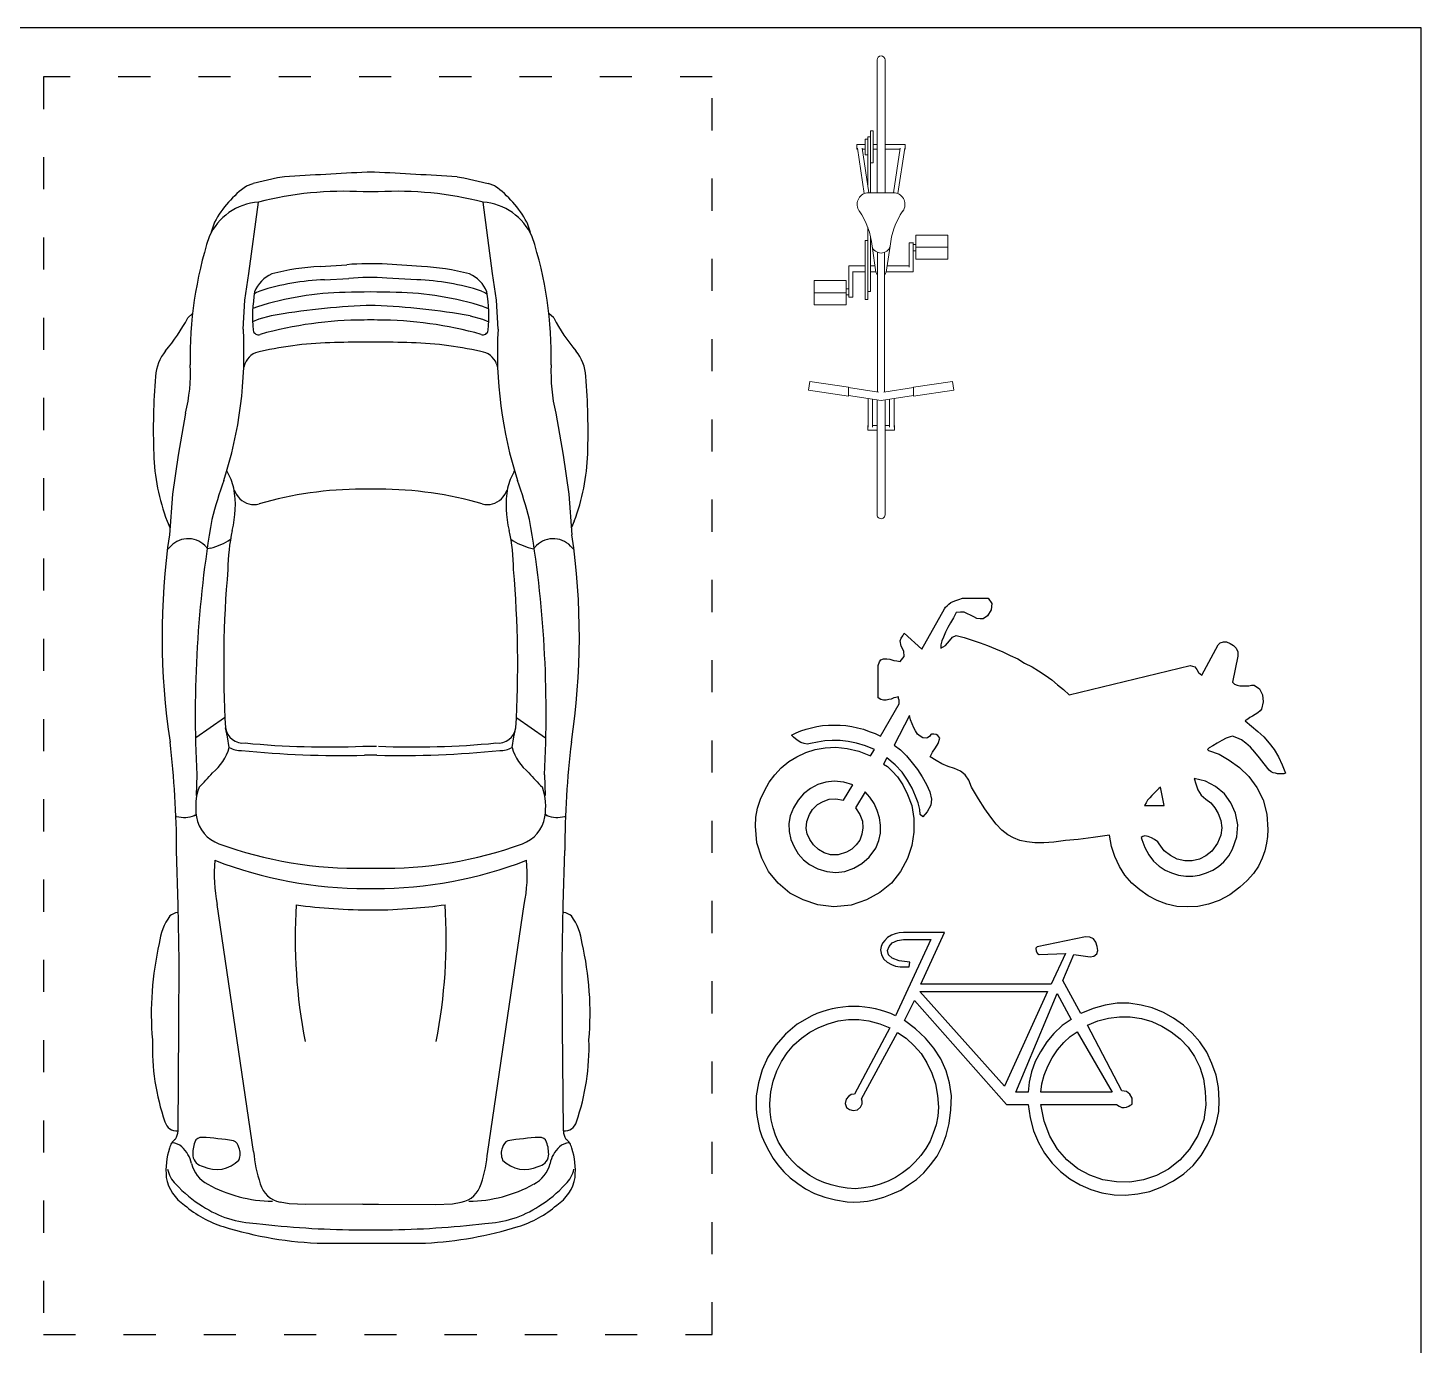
# Model space of a CAD drawing. Header units: millimetres. Extents: x 577 to 2337, y 236 to 943.
# Drawn here: x 804.35 to 809.56, y 706.75 to 711.68 of the extents above; entities that cross this region are included whole.
import ezdxf

# ---------------------------------------------------------------- set-up
doc = ezdxf.new("R2010")
doc.units = ezdxf.units.MM
doc.header["$LTSCALE"] = 0.01
doc.linetypes.add('ACAD_ISO03W100', pattern=[30, 12, -18])
doc.layers.add('06-Furn', color=4, linetype='Continuous')

# ---------------------------------------------------------------- blocks, each defined once
blk = doc.blocks.new('caaar')
at = {"layer": '06-Furn', "color": 234, "linetype": 'Continuous'}
for p, q in [((864.1217, 647.3802), (864.2747, 647.4019)), ((864.2747, 647.4019), (864.4334, 647.4142)), ((864.3798, 647.4232), (864.4051, 647.4121)), ((864.4851, 647.4151), (864.4915, 647.4211)), ((865.5385, 647.3859), (865.5376, 647.3893)), ((865.8866, 647.3804), (865.6712, 647.3862)), ((863.5831, 647.3425), (863.5661, 647.3236)), ((863.9568, 647.351), (864.1217, 647.3802)), ((866.1065, 647.3759), (865.8866, 647.3804)), ((866.3624, 647.3772), (866.1065, 647.3759)), ((866.7719, 647.3805), (866.3624, 647.3772)), ((864.4758, 647.2752), (864.4883, 647.2633)), ((865.1509, 647.1976), (865.2303, 647.3104)), ((865.3756, 647.3066), (865.4557, 647.3092)), ((865.5341, 647.3156), (865.5307, 647.3094)), ((863.2074, 647.2371), (863.2471, 647.2507)), ((864.486, 647.2531), (864.4883, 647.2633)), ((866.8526, 647.0839), (865.8833, 647.227)), ((864.1848, 647.1874), (864.1817, 647.189)), ((865.2264, 647.1864), (865.1913, 647.1941)), ((865.2683, 647.1793), (865.2264, 647.1864)), ((863.0655, 647.112), (863.0559, 647.0855)), ((863.5127, 647.1182), (863.4085, 647.1029)), ((863.6272, 647.1246), (863.5127, 647.1182)), ((863.7624, 647.1179), (863.7759, 647.1226)), ((863.0329, 646.9902), (863.0559, 647.0855)), ((863.4085, 647.1029), (863.1285, 647.0653)), ((863.4774, 647.0593), (863.483, 647.0728)), ((863.483, 647.0728), (863.4882, 647.0807)), ((863.5391, 647.0684), (863.5459, 647.0866)), ((863.5745, 647.0148), (863.5876, 647.0632)), ((863.5876, 647.0632), (863.5978, 647.0879)), ((863.03, 646.9634), (863.0329, 646.9902)), ((867.058, 646.9451), (867.0513, 646.9801)), ((867.0599, 646.8796), (867.058, 646.9451)), ((867.0594, 646.6552), (867.0599, 646.8796)), ((867.2125, 646.4392), (867.2114, 646.8401)), ((863.3813, 646.8236), (863.3724, 646.689)), ((863.4334, 646.8057), (863.4264, 646.688)), ((867.1593, 646.5632), (867.1593, 646.6863)), ((863.0113, 646.6391), (863.0113, 646.6103)), ((863.0886, 646.6542), (863.0886, 646.5952)), ((864.2544, 646.658), (864.2544, 646.5914)), ((865.2629, 646.5944), (865.2623, 646.6469)), ((865.298, 646.6494), (865.298, 646.6)), ((865.7409, 646.6038), (865.7409, 646.6456)), ((865.8212, 646.6084), (865.8212, 646.641)), ((867.0594, 646.5943), (867.0594, 646.6552)), ((867.0594, 646.5943), (867.0599, 646.3699)), ((863.3813, 646.4259), (863.3744, 646.5312)), ((863.4334, 646.4438), (863.4278, 646.5384)), ((867.0599, 646.3699), (867.058, 646.3043)), ((867.058, 646.3043), (867.0513, 646.2694)), ((863.03, 646.2861), (863.0329, 646.2593)), ((863.0329, 646.2593), (863.0559, 646.1639)), ((863.4085, 646.1466), (863.1285, 646.1841)), ((863.4774, 646.1901), (863.483, 646.1766)), ((863.5391, 646.181), (863.5459, 646.1629)), ((863.5745, 646.2346), (863.5876, 646.1863)), ((863.5876, 646.1863), (863.5978, 646.1616)), ((863.0655, 646.1375), (863.0559, 646.1639)), ((863.5127, 646.1312), (863.4085, 646.1466)), ((863.483, 646.1766), (863.4882, 646.1688)), ((863.6272, 646.1248), (863.5127, 646.1312)), ((863.7624, 646.1316), (863.7759, 646.1268)), ((866.8526, 646.1656), (865.8833, 646.0225)), ((864.1848, 646.062), (864.1817, 646.0604)), ((865.1509, 646.0519), (865.2303, 645.939)), ((865.2264, 646.063), (865.1913, 646.0553)), ((865.2683, 646.0702), (865.2264, 646.063)), ((863.2074, 646.0124), (863.2471, 645.9988)), ((864.4758, 645.9743), (864.4883, 645.9861)), ((864.486, 645.9963), (864.4883, 645.9861)), ((863.5831, 645.9069), (863.5661, 645.9259)), ((865.3756, 645.9429), (865.4557, 645.9403)), ((865.5341, 645.9339), (865.5307, 645.9401)), ((863.9568, 645.8985), (864.1217, 645.8692)), ((864.1217, 645.8692), (864.2747, 645.8476)), ((865.5385, 645.8635), (865.5376, 645.8601)), ((865.8866, 645.8691), (865.6712, 645.8633)), ((866.1065, 645.8736), (865.8866, 645.8691)), ((866.3624, 645.8723), (866.1065, 645.8736)), ((866.7719, 645.8689), (866.3624, 645.8723)), ((864.2747, 645.8476), (864.4334, 645.8352)), ((864.3798, 645.8262), (864.4051, 645.8373)), ((864.4851, 645.8343), (864.4915, 645.8283))]:
    blk.add_line(p, q, dxfattribs=at)
for centre, radius, start, end in [((863.8247, 647.2891), 0.1803, 93.9919, 128.6321), ((864.0257, 644.7943), 2.6832, 88.0693, 94.5662), ((864.0885, 646.6526), 0.8239, 69.2963, 88.081), ((864.8321, 644.6905), 2.7528, 81.3469, 98.3267), ((866.0613, 647.2285), 0.2268, 96.3926, 125.8775), ((866.3103, 646.2738), 1.2116, 85.0633, 103.0814), ((866.4413, 646.5794), 0.9019, 70.9589, 91.6972), ((863.2502, 647.9727), 0.7127, 297.8456, 310.3986), ((864.5429, 647.341), 0.094, 127.9373, 224.4515), ((865.6747, 650.9653), 3.5791, 263.1239, 269.9435), ((865.4295, 647.3574), 0.1126, 338.1804, 14.6589), ((866.0021, 647.3594), 0.0908, 144.3579, 165.1422), ((866.7236, 647.385), 0.0484, 354.729, 75.7923), ((866.7705, 647.4414), 0.0609, 271.2897, 302.9705), ((866.8505, 647.3576), 0.0571, 101.171, 145.0983), ((866.8791, 647.4053), 0.0601, 182.11, 221.9106), ((866.9261, 647.1556), 0.2722, 84.1228, 108.581), ((866.8974, 647.3081), 0.1161, 44.4113, 78.2306), ((866.9282, 647.269), 0.1595, 32.4027, 80.7015), ((866.6606, 647.0371), 0.4757, 31.2999, 47.7701), ((863.7363, 645.8003), 1.5328, 88.8427, 107.9241), ((863.8021, 647.9675), 0.6356, 266.8583, 284.091), ((866.922, 647.443), 0.1171, 221.6262, 258.7634), ((866.7472, 647.0807), 0.4179, 17.0727, 40.9279), ((865.1348, 642.8176), 4.4954, 86.9292, 99.7524), ((864.8875, 647.8193), 0.7478, 309.8943, 315.8136), ((865.501, 647.0777), 0.2336, 80.3007, 109.3327), ((865.5158, 647.1714), 0.1388, 20.4536, 79.8109), ((866.8231, 647.2892), 0.0264, 106.7172, 187.7191), ((868.3064, 647.3867), 1.5129, 183.8322, 188.5), ((866.861, 647.1962), 0.1267, 85.9776, 111.03), ((866.8609, 647.2723), 0.0512, 10.9088, 79.9614), ((866.8017, 647.2295), 0.1214, 313.9548, 25.6128), ((866.8689, 647.2064), 0.1255, 27.3407, 76.0539), ((866.7167, 647.0559), 0.4183, 2.2743, 33.0902), ((863.4046, 646.8704), 0.4163, 118.2841, 144.5392), ((863.3602, 647.0469), 0.2325, 114.3046, 175.4469), ((864.8507, 645.4339), 1.8759, 104.7432, 109.6236), ((864.2363, 647.3175), 0.2579, 326.3286, 345.546), ((865.215, 647.3652), 0.1934, 285.9944, 321.8137), ((864.1431, 646.6761), 1.5981, 358.9058, 19.8909), ((865.7663, 646.6545), 0.5843, 78.4461, 95.4941), ((864.1703, 646.6412), 1.6509, 359.9933, 21.1209), ((866.5176, 647.0062), 0.5297, 0.394, 29.1223), ((863.7182, 648.7562), 1.6345, 266.8057, 287.9032), ((864.3173, 647.4287), 0.2752, 241.2241, 255.9567), ((864.319, 647.5437), 0.3881, 259.8352, 284.5232), ((864.575, 646.4362), 0.7488, 90.3622, 102.2316), ((864.9431, 642.96), 4.2414, 86.6455, 95.0431), ((865.1802, 647.1246), 0.0704, 353.1527, 80.9613), ((865.1789, 647.1326), 0.1009, 359.1708, 27.5708), ((865.7714, 646.771), 1.4416, 2.7481, 17.4543), ((863.7879, 647.0489), 0.0736, 110.2872, 173.5068), ((864.2338, 647.0836), 0.0797, 42.6823, 73.314), ((864.2382, 647.0833), 0.0767, 344.3149, 45.0632), ((861.9455, 646.794), 3.3203, 357.6004, 5.5679), ((861.3547, 646.7415), 3.9444, 358.663, 5.6695), ((866.8438, 647.1775), 0.0366, 203.0941, 259.22), ((866.8608, 647.2009), 0.064, 248.1018, 293.1762), ((864.4427, 646.7302), 1.3563, 165.6952, 183.211), ((863.5238, 646.9649), 0.1227, 110.4682, 157.3113), ((864.3615, 646.7751), 0.9287, 162.1777, 178.1117), ((863.5784, 646.5162), 0.5721, 84.7107, 99.8173), ((864.7183, 646.6985), 1.2359, 162.5842, 178.7952), ((865.1061, 646.6493), 1.5148, 164.3505, 179.9365), ((863.6284, 647.0656), 0.0205, 337.9944, 82.2653), ((865.126, 646.7388), 1.4466, 167.2856, 178.9086), ((865.7385, 646.653), 1.4841, 163.9803, 179.806), ((866.8052, 646.5293), 0.5566, 71.7526, 85.1142), ((866.9511, 646.9597), 0.1022, 11.4717, 73.9007), ((863.6816, 646.658), 3.4778, 0.4665, 6.8456), ((864.2475, 646.7858), 0.8671, 164.8571, 177.5004), ((866.3158, 646.5344), 2.7831, 170.0599, 177.7751), ((882.3648, 645.6877), 19.3769, 176.22534, 177.18564), ((866.0169, 644.8054), 2.1154, 78.9853, 93.5896), ((864.4802, 646.7001), 1.4209, 3.5588, 8.7688), ((863.9504, 646.6273), 1.9546, 355.6389, 4.7251), ((869.151, 646.6248), 5.4732, 178.5177, 181.4803), ((864.3192, 646.6216), 0.9491, 175.9251, 185.4623), ((864.4354, 646.6223), 1.0111, 176.2757, 184.7624), ((866.6167, 646.6246), 3.1355, 178.1737, 181.8388), ((863.7689, 646.6247), 0.2348, 175.672, 184.3279), ((864.6927, 646.6247), 1.1017, 178.6366, 181.3634), ((882.3648, 647.5617), 19.3769, 182.81429, 183.77458), ((864.4427, 646.5193), 1.3563, 176.789, 194.3048), ((866.3158, 646.7151), 2.7831, 182.2248, 189.94), ((865.1061, 646.6002), 1.5148, 180.0634, 195.6494), ((865.7385, 646.5964), 1.4841, 180.194, 196.0196), ((861.9455, 646.4554), 3.3203, 354.432, 2.3995), ((861.3547, 646.508), 3.9444, 354.3304, 1.337), ((864.1431, 646.5733), 1.5981, 340.1091, 1.0941), ((864.1703, 646.6082), 1.6509, 338.879, 0.0067), ((864.7183, 646.5509), 1.2359, 181.2518, 197.4157), ((863.6816, 646.5915), 3.4778, 353.1543, 359.5334), ((865.126, 646.5106), 1.4466, 181.0801, 192.7145), ((864.4802, 646.5493), 1.4209, 351.2312, 357.1509), ((864.2475, 646.4637), 0.8671, 182.4995, 195.1428), ((864.3615, 646.4744), 0.9287, 181.8881, 197.8222), ((865.7714, 646.4784), 1.4416, 342.5457, 358.4389), ((866.0169, 648.444), 2.1154, 266.4104, 281.0147), ((863.5238, 646.2845), 0.1227, 202.6882, 249.5316), ((866.9511, 646.2897), 0.1022, 286.0993, 348.5283), ((866.5176, 646.2432), 0.5297, 330.8777, 359.6059), ((863.3602, 646.2026), 0.2325, 184.5531, 245.6952), ((863.6284, 646.1839), 0.0205, 277.732, 22.0043), ((863.7879, 646.2006), 0.0736, 186.4925, 249.7119), ((864.2382, 646.1661), 0.0767, 314.9365, 15.6851), ((866.8052, 646.7201), 0.5566, 274.8858, 288.2474), ((863.4046, 646.379), 0.4163, 215.4608, 241.7157), ((863.5784, 646.7333), 0.5721, 260.1827, 275.2892), ((863.7182, 644.4932), 1.6345, 72.0967, 93.1942), ((865.1802, 646.1249), 0.0704, 279.0373, 6.8473), ((866.7167, 646.1935), 0.4183, 326.9097, 357.7254), ((864.3173, 645.8208), 0.2752, 104.0434, 118.7759), ((864.319, 645.7057), 0.3881, 75.4768, 100.1647), ((864.2338, 646.1659), 0.0797, 286.6859, 317.3175), ((864.575, 646.8133), 0.7488, 257.7683, 269.6377), ((864.2363, 645.932), 0.2579, 14.4541, 33.6714), ((865.1789, 646.1168), 0.1009, 332.4289, 0.8289), ((868.3064, 645.8627), 1.5129, 171.4999, 176.1677), ((866.8438, 646.072), 0.0366, 100.7801, 156.9052), ((866.8608, 646.0486), 0.064, 66.8238, 111.8982), ((866.8017, 646.02), 0.1214, 334.3872, 46.0444), ((864.8507, 647.8155), 1.8759, 250.3762, 255.2567), ((864.9431, 650.2894), 4.2414, 264.9568, 273.3544), ((865.215, 645.8842), 0.1934, 38.1863, 74.0056), ((865.5158, 646.0781), 0.1388, 280.1884, 339.5466), ((865.7663, 646.595), 0.5843, 264.5059, 281.5537), ((866.7472, 646.1687), 0.4179, 319.0721, 342.9272), ((863.7363, 647.4492), 1.5328, 252.0759, 271.1573), ((865.1348, 650.4319), 4.4954, 260.2475, 273.0707), ((864.5429, 645.9085), 0.094, 135.5485, 232.0625), ((864.8875, 645.4301), 0.7478, 44.1863, 50.1055), ((866.8231, 645.9603), 0.0264, 172.2819, 253.2831), ((866.8609, 645.9772), 0.0512, 280.0387, 349.0912), ((866.8689, 646.0431), 0.1255, 283.9461, 332.6591), ((866.6606, 646.2123), 0.4757, 312.2299, 328.7001), ((863.8021, 645.282), 0.6356, 75.9089, 93.1416), ((865.501, 646.1717), 0.2336, 250.6673, 279.6989), ((865.4295, 645.892), 0.1126, 345.3408, 21.8193), ((866.861, 646.0532), 0.1267, 248.9699, 274.0224), ((866.922, 645.8064), 0.1171, 101.2366, 138.3739), ((863.2502, 645.2768), 0.7127, 49.6013, 62.1544), ((865.6747, 642.2842), 3.5791, 90.0565, 96.876), ((866.0021, 645.89), 0.0908, 194.8578, 215.6421), ((866.7236, 645.8645), 0.0484, 284.2078, 5.271), ((866.7705, 645.808), 0.0609, 57.0297, 88.7103), ((866.8505, 645.8918), 0.0571, 214.9017, 258.829), ((866.8791, 645.8441), 0.0601, 138.0891, 177.8895), ((866.8974, 645.9413), 0.1161, 281.7694, 315.5886), ((866.9282, 645.9804), 0.1595, 279.2985, 327.5973), ((863.8247, 645.9604), 0.1803, 231.3679, 266.0081), ((864.0885, 646.5969), 0.8239, 271.9188, 290.7037), ((864.8321, 648.559), 2.7528, 261.6732, 278.653), ((866.0613, 646.021), 0.2268, 234.1226, 263.6074), ((866.4413, 646.6701), 0.9019, 268.3026, 289.041), ((866.9261, 646.0938), 0.2722, 251.4191, 275.8772), ((864.0257, 648.4551), 2.6832, 265.4337, 271.9306), ((866.3103, 646.9757), 1.2116, 256.9185, 274.9366)]:
    blk.add_arc(centre, radius, start, end, dxfattribs=at)
for p in [(865.5341, 647.3156), (865.5341, 645.9339)]:
    blk.add_point(p, dxfattribs=at)
blk = doc.blocks.new('motor')
at = {"layer": '06-Furn', "color": 5, "linetype": 'Continuous'}
for p, q in [((859.9754, 661.0138), (859.9856, 661.0189)), ((859.9856, 661.0189), (859.9983, 661.024)), ((859.9983, 661.024), (860.0135, 661.0291)), ((860.0135, 661.0291), (860.0313, 661.0342)), ((860.0313, 661.0342), (860.1533, 661.0342)), ((860.1533, 661.0342), (860.1711, 661.0087)), ((859.8357, 660.7902), (859.9449, 660.9833)), ((859.9449, 660.9833), (859.95, 660.991)), ((859.95, 660.991), (859.9576, 660.9986)), ((859.9576, 660.9986), (859.9653, 661.0062)), ((859.9653, 661.0062), (859.9754, 661.0138)), ((860.0008, 660.9655), (859.9881, 660.9401)), ((860.0212, 660.9681), (860.0008, 660.9655)), ((860.0389, 660.9681), (860.0212, 660.9681)), ((860.0542, 660.9605), (860.0389, 660.9681)), ((860.0694, 660.9528), (860.0542, 660.9605)), ((860.0847, 660.9452), (860.0694, 660.9528)), ((860.1508, 660.9503), (860.1304, 660.9351)), ((860.1685, 660.9782), (860.1508, 660.9503)), ((860.1711, 661.0087), (860.1685, 660.9782)), ((859.9602, 660.8944), (859.95, 660.8715)), ((859.9729, 660.9173), (859.9602, 660.8944)), ((859.9881, 660.9401), (859.9729, 660.9173)), ((860.0999, 660.9376), (860.0847, 660.9452)), ((860.1152, 660.9351), (860.0999, 660.9376)), ((860.1304, 660.9351), (860.1152, 660.9351)), ((859.7315, 660.8309), (859.7366, 660.8436)), ((859.7366, 660.8055), (859.7315, 660.8309)), ((859.7366, 660.8436), (859.7442, 660.8537)), ((859.7442, 660.8537), (859.7493, 660.8639)), ((859.7493, 660.8639), (859.7518, 660.8664)), ((859.7518, 660.8664), (859.8357, 660.7902)), ((859.9322, 660.8309), (859.9271, 660.8105)), ((859.9399, 660.8487), (859.9322, 660.8309)), ((859.95, 660.8715), (859.9399, 660.8487)), ((859.95, 660.808), (859.9678, 660.8309)), ((859.9678, 660.8309), (859.983, 660.8487)), ((859.983, 660.8487), (860.0008, 660.8563)), ((860.0008, 660.8563), (860.0389, 660.8461)), ((860.0389, 660.8461), (860.0771, 660.8334)), ((860.0771, 660.8334), (860.1152, 660.8207)), ((860.1152, 660.8207), (860.1508, 660.808)), ((861.2561, 660.8105), (861.2663, 660.8207)), ((861.2663, 660.8207), (861.2815, 660.8258)), ((861.2815, 660.8258), (861.2967, 660.8258)), ((861.2967, 660.8258), (861.3145, 660.8182)), ((861.3145, 660.8182), (861.3298, 660.808)), ((859.7315, 660.7318), (859.7518, 660.7546)), ((859.7493, 660.7801), (859.7366, 660.8055)), ((859.7518, 660.7546), (859.7493, 660.7801)), ((859.9271, 660.8105), (859.9271, 660.7953)), ((859.9271, 660.7953), (859.95, 660.808)), ((860.1508, 660.808), (860.1889, 660.7928)), ((860.1889, 660.7928), (860.2244, 660.7775)), ((860.2244, 660.7775), (860.26, 660.7597)), ((860.26, 660.7597), (860.2956, 660.7445)), ((861.1773, 660.6657), (861.2561, 660.8105)), ((861.3501, 660.7572), (861.3247, 660.6327)), ((861.3298, 660.808), (861.3425, 660.7953)), ((861.3425, 660.7953), (861.3501, 660.7775)), ((861.3501, 660.7775), (861.3501, 660.7572)), ((859.6273, 660.7114), (859.6324, 660.7292)), ((859.6273, 660.5564), (859.6273, 660.7114)), ((859.6324, 660.7292), (859.64, 660.7394)), ((859.64, 660.7394), (859.6527, 660.7445)), ((859.6527, 660.7445), (859.668, 660.7445)), ((859.668, 660.7445), (859.6832, 660.7419)), ((859.6832, 660.7419), (859.701, 660.7369)), ((859.701, 660.7369), (859.7162, 660.7343)), ((859.7162, 660.7343), (859.7315, 660.7318)), ((860.2956, 660.7445), (860.3286, 660.7241)), ((860.3286, 660.7241), (860.3642, 660.7064)), ((860.3642, 660.7064), (860.3947, 660.686)), ((860.3947, 660.686), (860.4277, 660.6657)), ((860.5421, 660.5717), (861.1214, 660.7114)), ((861.1214, 660.7114), (861.1443, 660.7064)), ((861.1443, 660.7064), (861.1544, 660.6937)), ((861.1544, 660.6937), (861.1621, 660.6784)), ((860.4277, 660.6657), (860.4582, 660.6428)), ((860.4582, 660.6428), (860.4862, 660.62)), ((860.4862, 660.62), (860.5141, 660.5971)), ((861.1621, 660.6784), (861.1773, 660.6657)), ((861.3247, 660.6327), (861.3349, 660.6225)), ((861.3349, 660.6225), (861.3476, 660.6174)), ((861.3476, 660.6174), (861.3603, 660.6149)), ((861.3603, 660.6149), (861.373, 660.6149)), ((861.373, 660.6149), (861.3882, 660.6149)), ((861.3882, 660.6149), (861.4035, 660.6149)), ((861.4035, 660.6149), (861.4162, 660.6174)), ((861.4162, 660.6174), (861.4289, 660.6174)), ((861.4289, 660.6174), (861.4543, 660.5996)), ((859.64, 660.5488), (859.6273, 660.5564)), ((859.6527, 660.5463), (859.64, 660.5488)), ((859.6781, 660.5488), (859.6654, 660.5463)), ((859.6883, 660.5514), (859.6781, 660.5488)), ((859.701, 660.5564), (859.6883, 660.5514)), ((859.7112, 660.559), (859.701, 660.5564)), ((859.7239, 660.5615), (859.7112, 660.559)), ((859.7239, 660.5539), (859.7239, 660.5615)), ((859.7264, 660.5463), (859.7239, 660.5539)), ((860.5141, 660.5971), (860.5421, 660.5717)), ((861.4543, 660.5996), (861.4695, 660.5717)), ((861.4695, 660.5717), (861.4721, 660.5387)), ((859.6375, 660.3735), (859.7264, 660.5285)), ((859.6654, 660.5463), (859.6527, 660.5463)), ((859.7264, 660.5361), (859.7264, 660.5463)), ((859.7264, 660.5285), (859.7264, 660.5361)), ((861.4467, 660.4853), (861.434, 660.4777)), ((861.4568, 660.4955), (861.4467, 660.4853)), ((861.4645, 660.5031), (861.4568, 660.4955)), ((861.4721, 660.5387), (861.4645, 660.5031)), ((859.2817, 660.4065), (859.3071, 660.4141)), ((859.3071, 660.4141), (859.3326, 660.4192)), ((859.3326, 660.4192), (859.3605, 660.4243)), ((859.3605, 660.4243), (859.3885, 660.4269)), ((859.3885, 660.4269), (859.4164, 660.4269)), ((859.4164, 660.4269), (859.4444, 660.4269)), ((859.4444, 660.4269), (859.4723, 660.4243)), ((859.4723, 660.4243), (859.5003, 660.4192)), ((859.5003, 660.4192), (859.5282, 660.4141)), ((859.5282, 660.4141), (859.5562, 660.4065)), ((859.7772, 660.4726), (859.7035, 660.3303)), ((859.7823, 660.4523), (859.7772, 660.4726)), ((859.7899, 660.4319), (859.7823, 660.4523)), ((859.7976, 660.4141), (859.7899, 660.4319)), ((859.8052, 660.3989), (859.7976, 660.4141)), ((861.3908, 660.4497), (861.3857, 660.4472)), ((861.3857, 660.4472), (861.4162, 660.4218)), ((861.3984, 660.4548), (861.3908, 660.4497)), ((861.4085, 660.4624), (861.3984, 660.4548)), ((861.4213, 660.47), (861.4085, 660.4624)), ((861.4162, 660.4218), (861.4467, 660.3964)), ((861.434, 660.4777), (861.4213, 660.47)), ((859.2106, 660.3786), (859.2335, 660.3887)), ((859.2131, 660.376), (859.2106, 660.3786)), ((859.2207, 660.3684), (859.2131, 660.376)), ((859.2309, 660.3608), (859.2207, 660.3684)), ((859.2436, 660.3506), (859.2309, 660.3608)), ((859.2335, 660.3887), (859.2563, 660.3989)), ((859.2563, 660.343), (859.2436, 660.3506)), ((859.2563, 660.3989), (859.2817, 660.4065)), ((859.3707, 660.3506), (859.3351, 660.3455)), ((859.4062, 660.3532), (859.3707, 660.3506)), ((859.4444, 660.3532), (859.4062, 660.3532)), ((859.4825, 660.3481), (859.4444, 660.3532)), ((859.5231, 660.3405), (859.4825, 660.3481)), ((859.5562, 660.4065), (859.5841, 660.3964)), ((859.5841, 660.3964), (859.6121, 660.3862)), ((859.6121, 660.3862), (859.6375, 660.3735)), ((859.8153, 660.3837), (859.8052, 660.3989)), ((859.828, 660.3735), (859.8153, 660.3837)), ((859.8408, 660.3659), (859.828, 660.3735)), ((859.856, 660.3633), (859.8408, 660.3659)), ((859.8636, 660.3659), (859.856, 660.3633)), ((859.8738, 660.3735), (859.8636, 660.3659)), ((859.8789, 660.3811), (859.8738, 660.3735)), ((859.8814, 660.3837), (859.8789, 660.3811)), ((859.8941, 660.3837), (859.8814, 660.3837)), ((859.9043, 660.3811), (859.8941, 660.3837)), ((859.9119, 660.376), (859.9043, 660.3811)), ((859.9221, 660.3633), (859.9119, 660.376)), ((859.9144, 660.3379), (859.9221, 660.3633)), ((861.2739, 660.3532), (861.251, 660.3405)), ((861.2942, 660.3633), (861.2739, 660.3532)), ((861.3145, 660.3709), (861.2942, 660.3633)), ((861.3247, 660.3735), (861.3145, 660.3709)), ((861.345, 660.3659), (861.3247, 660.3735)), ((861.3679, 660.3557), (861.345, 660.3659)), ((861.3882, 660.3405), (861.3679, 660.3557)), ((861.4467, 660.3964), (861.4746, 660.3709)), ((861.4746, 660.3709), (861.5, 660.3405)), ((859.236, 660.2744), (859.2792, 660.2947)), ((859.2716, 660.3379), (859.2563, 660.343)), ((859.2868, 660.3354), (859.2716, 660.3379)), ((859.2792, 660.2947), (859.3249, 660.31)), ((859.3021, 660.3379), (859.2868, 660.3354)), ((859.3351, 660.3455), (859.3021, 660.3379)), ((859.3249, 660.31), (859.3732, 660.3176)), ((859.3732, 660.3176), (859.424, 660.3201)), ((859.424, 660.3201), (859.4774, 660.315)), ((859.4774, 660.315), (859.5333, 660.3023)), ((859.5663, 660.3278), (859.5231, 660.3405)), ((859.5333, 660.3023), (859.5892, 660.2795)), ((859.6095, 660.31), (859.5663, 660.3278)), ((859.5892, 660.2795), (859.6095, 660.31)), ((859.7035, 660.3303), (859.734, 660.3074)), ((859.734, 660.3074), (859.762, 660.2795)), ((859.8763, 660.2744), (859.8865, 660.2973)), ((859.8865, 660.2973), (859.9017, 660.3176)), ((859.9017, 660.3176), (859.9144, 660.3379)), ((861.2129, 660.3176), (861.2053, 660.31)), ((861.2053, 660.31), (861.2104, 660.3049)), ((861.2104, 660.3049), (861.2612, 660.2871)), ((861.2307, 660.3278), (861.2129, 660.3176)), ((861.251, 660.3405), (861.2307, 660.3278)), ((861.2612, 660.2871), (861.3094, 660.2591)), ((861.4111, 660.3201), (861.3882, 660.3405)), ((861.4314, 660.2973), (861.4111, 660.3201)), ((861.4543, 660.2693), (861.4314, 660.2973)), ((861.5, 660.3405), (861.5254, 660.31)), ((861.5254, 660.31), (861.5458, 660.2744)), ((859.1318, 660.188), (859.1623, 660.221)), ((859.1623, 660.221), (859.1979, 660.2515)), ((859.1979, 660.2515), (859.236, 660.2744)), ((859.668, 660.2693), (859.6527, 660.2388)), ((859.6527, 660.2388), (859.6705, 660.2287)), ((859.7086, 660.2363), (859.668, 660.2693)), ((859.6705, 660.2287), (859.6934, 660.2058)), ((859.7417, 660.2007), (859.7086, 660.2363)), ((859.762, 660.2795), (859.7899, 660.2464)), ((859.7899, 660.2464), (859.8153, 660.2134)), ((859.8153, 660.2134), (859.8382, 660.1778)), ((859.9043, 660.2566), (859.8763, 660.2744)), ((859.9322, 660.2414), (859.9043, 660.2566)), ((859.9627, 660.2287), (859.9322, 660.2414)), ((859.9932, 660.2185), (859.9627, 660.2287)), ((860.0212, 660.2058), (859.9932, 660.2185)), ((861.3094, 660.2591), (861.3577, 660.2236)), ((861.3577, 660.2236), (861.4035, 660.1804)), ((861.4772, 660.2414), (861.4543, 660.2693)), ((861.5, 660.2109), (861.4772, 660.2414)), ((861.5458, 660.2744), (861.5635, 660.2363)), ((861.5635, 660.2363), (861.5788, 660.1956)), ((859.081, 660.1118), (859.1039, 660.1524)), ((859.1039, 660.1524), (859.1318, 660.188)), ((859.6934, 660.2058), (859.7188, 660.1778)), ((859.7188, 660.1778), (859.7442, 660.1397)), ((859.7671, 660.1626), (859.7417, 660.2007)), ((859.7899, 660.1245), (859.7671, 660.1626)), ((859.8382, 660.1778), (859.8585, 660.1423)), ((860.044, 660.188), (860.0212, 660.2058)), ((860.0618, 660.1626), (860.044, 660.188)), ((860.0745, 660.1296), (860.0618, 660.1626)), ((861.4035, 660.1804), (861.4416, 660.127)), ((861.5102, 660.2032), (861.5, 660.2109)), ((861.5204, 660.1982), (861.5102, 660.2032)), ((861.5305, 660.1956), (861.5204, 660.1982)), ((861.5407, 660.1931), (861.5305, 660.1956)), ((861.5508, 660.1931), (861.5407, 660.1931)), ((861.561, 660.1931), (861.5508, 660.1931)), ((861.5712, 660.1931), (861.561, 660.1931)), ((861.5788, 660.1956), (861.5712, 660.1931)), ((859.0632, 660.0711), (859.081, 660.1118)), ((859.7442, 660.1397), (859.7671, 660.094)), ((859.7671, 660.094), (859.7874, 660.0406)), ((859.8052, 660.0864), (859.7899, 660.1245)), ((859.8179, 660.0533), (859.8052, 660.0864)), ((859.8585, 660.1423), (859.8738, 660.1067)), ((859.8738, 660.1067), (859.8814, 660.0711)), ((860.1076, 660.0737), (860.0745, 660.1296)), ((861.4416, 660.127), (861.4721, 660.0686)), ((859.0403, 659.9847), (859.048, 660.0279)), ((859.048, 660.0279), (859.0632, 660.0711)), ((859.7874, 660.0406), (859.7976, 659.9796)), ((859.8255, 660.0228), (859.8179, 660.0533)), ((859.828, 659.9974), (859.8255, 660.0228)), ((859.8789, 660.0432), (859.8611, 660.0101)), ((859.8814, 660.0711), (859.8789, 660.0432)), ((860.138, 660.0254), (860.1076, 660.0737)), ((860.166, 659.9847), (860.138, 660.0254)), ((861.4721, 660.0686), (861.4899, 660)), ((859.0378, 659.9415), (859.0403, 659.9847)), ((859.7976, 659.9796), (859.7976, 659.9136)), ((859.8408, 659.9873), (859.828, 659.9974)), ((859.8611, 660.0101), (859.8408, 659.9873)), ((860.1914, 659.9517), (860.166, 659.9847)), ((860.2194, 659.9237), (860.1914, 659.9517)), ((861.4899, 660), (861.4949, 659.9263)), ((859.0454, 659.8627), (859.0378, 659.9415)), ((859.7976, 659.9136), (859.7874, 659.85)), ((860.2473, 659.9009), (860.2194, 659.9237)), ((860.2753, 659.8856), (860.2473, 659.9009)), ((860.3058, 659.8729), (860.2753, 659.8856)), ((860.6564, 659.8882), (860.5853, 659.878)), ((860.7352, 659.8983), (860.6564, 659.8882)), ((860.7453, 659.845), (860.7352, 659.8983)), ((861.4924, 659.8932), (861.4873, 659.8602)), ((861.4949, 659.9263), (861.4924, 659.8932)), ((859.0683, 659.7891), (859.0454, 659.8627)), ((859.7874, 659.85), (859.7671, 659.7865)), ((860.3388, 659.8678), (860.3058, 659.8729)), ((860.3769, 659.8627), (860.3388, 659.8678)), ((860.4201, 659.8627), (860.3769, 659.8627)), ((860.4684, 659.8653), (860.4201, 659.8627)), ((860.5243, 659.8729), (860.4684, 659.8653)), ((860.5853, 659.878), (860.5243, 659.8729)), ((860.7606, 659.7967), (860.7453, 659.845)), ((861.4797, 659.8246), (861.467, 659.7891)), ((861.4873, 659.8602), (861.4797, 659.8246)), ((859.1013, 659.7255), (859.0683, 659.7891)), ((859.7671, 659.7865), (859.734, 659.7255)), ((860.7835, 659.7484), (860.7606, 659.7967)), ((860.8089, 659.7077), (860.7835, 659.7484)), ((861.4492, 659.7509), (861.4263, 659.7154)), ((861.467, 659.7891), (861.4492, 659.7509)), ((859.1471, 659.6696), (859.1013, 659.7255)), ((859.734, 659.7255), (859.6908, 659.6696)), ((860.8419, 659.6696), (860.8089, 659.7077)), ((861.3958, 659.6823), (861.3603, 659.6493)), ((861.4263, 659.7154), (861.3958, 659.6823)), ((859.203, 659.6214), (859.1471, 659.6696)), ((859.2665, 659.5883), (859.203, 659.6214)), ((859.6349, 659.6239), (859.5714, 659.5883)), ((859.6908, 659.6696), (859.6349, 659.6239)), ((860.88, 659.6366), (860.8419, 659.6696)), ((860.9207, 659.6086), (860.88, 659.6366)), ((861.312, 659.6137), (861.2612, 659.5858)), ((861.3603, 659.6493), (861.312, 659.6137)), ((859.3376, 659.5655), (859.2665, 659.5883)), ((859.4139, 659.5553), (859.3376, 659.5655)), ((859.4977, 659.5629), (859.4139, 659.5553)), ((859.5714, 659.5883), (859.4977, 659.5629)), ((860.9639, 659.5858), (860.9207, 659.6086)), ((861.0096, 659.568), (860.9639, 659.5858)), ((861.0579, 659.5578), (861.0096, 659.568)), ((861.1087, 659.5553), (861.0579, 659.5578)), ((861.1595, 659.5578), (861.1087, 659.5553)), ((861.2104, 659.568), (861.1595, 659.5578)), ((861.2612, 659.5858), (861.2104, 659.568))]:
    blk.add_line(p, q, dxfattribs=at)
for points in [[(859.5053, 660.1397), (859.4621, 660.1524), (859.4164, 660.1575), (859.3757, 660.1524), (859.3376, 660.1423), (859.3021, 660.1219), (859.269, 660.0965), (859.2436, 660.066), (859.2207, 660.0305), (859.2055, 659.9923), (859.1979, 659.9542), (859.2004, 659.9161), (859.208, 659.878), (859.2233, 659.8424), (859.2436, 659.8094), (859.269, 659.7814), (859.297, 659.7586), (859.3376, 659.7382), (859.3808, 659.7255), (859.424, 659.7205), (859.4672, 659.7255), (859.5104, 659.7408), (859.5485, 659.7637), (859.5841, 659.7941), (859.6146, 659.8373), (859.6298, 659.8729), (859.6375, 659.9085), (859.6375, 659.9466), (859.6324, 659.9822), (859.6222, 660.0178), (859.607, 660.0508), (859.5867, 660.0813), (859.5638, 660.1067), (859.518, 660.0305), (859.5384, 659.9974), (859.5511, 659.9669), (859.5536, 659.9339), (859.5485, 659.9034), (859.5384, 659.8755), (859.5206, 659.8526), (859.5003, 659.8323), (859.4748, 659.817), (859.4342, 659.8043), (859.3986, 659.8043), (859.3681, 659.8145), (859.3402, 659.8297), (859.3173, 659.8526), (859.2995, 659.878), (859.2868, 659.9059), (859.2817, 659.9314), (859.2843, 659.9644), (859.297, 659.9974), (859.3122, 660.0228), (859.3351, 660.0457), (859.363, 660.0609), (859.391, 660.0711), (859.424, 660.0737), (859.4596, 660.066), (859.5053, 660.1397)], [(861.1417, 660.1702), (861.1494, 660.1448), (861.1595, 660.1168), (861.1748, 660.0914), (861.1976, 660.0711), (861.2205, 660.0533), (861.2408, 660.0305), (861.2561, 660.0025), (861.2688, 659.9695), (861.2739, 659.9339), (861.2688, 659.8983), (861.2535, 659.8602), (861.2256, 659.8221), (861.1976, 659.7992), (861.1672, 659.784), (861.1316, 659.7764), (861.096, 659.7764), (861.0604, 659.784), (861.0274, 659.8018), (860.9969, 659.8246), (860.974, 659.8577), (860.9664, 659.8678), (860.9512, 659.878), (860.9359, 659.8856), (860.9207, 659.8932), (860.9054, 659.8958), (860.8953, 659.8932), (860.8876, 659.8882), (860.8902, 659.878), (860.9054, 659.8399), (860.9232, 659.8043), (860.9461, 659.7738), (860.974, 659.7509), (861.002, 659.7306), (861.0325, 659.7179), (861.0655, 659.7077), (861.1011, 659.7027), (861.1341, 659.7027), (861.1672, 659.7077), (861.2002, 659.7179), (861.2307, 659.7306), (861.2586, 659.7484), (861.284, 659.7713), (861.3069, 659.7992), (861.3247, 659.8323), (861.345, 659.8907), (861.3501, 659.9491), (861.3399, 660.005), (861.3171, 660.0533), (861.2866, 660.0965), (861.2434, 660.1321), (861.1951, 660.1575), (861.1417, 660.1702)], [(860.9791, 660.1296), (860.9715, 660.1219), (860.9613, 660.1118), (860.9512, 660.1016), (860.9385, 660.0889), (860.9283, 660.0787), (860.9181, 660.066), (860.9105, 660.0533), (860.9029, 660.0406), (860.9969, 660.0406), (860.9791, 660.1296)]]:
    blk.add_lwpolyline(points, dxfattribs=at)
blk = doc.blocks.new('docharkhe')
at = {"layer": '06-Furn', "color": 5, "linetype": 'Continuous'}
for p, q in [((856.4172, 660.8493), (856.4019, 660.8341)), ((856.4375, 660.862), (856.4172, 660.8493)), ((856.4578, 660.8696), (856.4375, 660.862)), ((856.4807, 660.8747), (856.4578, 660.8696)), ((856.6535, 660.8392), (856.4604, 660.4224)), ((856.4705, 660.8341), (856.5036, 660.8392)), ((856.5036, 660.8773), (856.4807, 660.8747)), ((856.7272, 660.8773), (856.5036, 660.8773)), ((856.5036, 660.8392), (856.6535, 660.8392)), ((856.5976, 660.5952), (856.7272, 660.8773)), ((857.4971, 660.8544), (857.2328, 660.7985)), ((857.52, 660.8519), (857.4971, 660.8544)), ((857.5403, 660.8417), (857.52, 660.8519)), ((857.553, 660.8239), (857.5403, 660.8417)), ((856.3816, 660.801), (856.3791, 660.7833)), ((856.3791, 660.7833), (856.3841, 660.7553)), ((856.3892, 660.8188), (856.3816, 660.801)), ((856.4019, 660.8341), (856.3892, 660.8188)), ((856.4172, 660.7782), (856.4248, 660.801)), ((856.4223, 660.7553), (856.4172, 660.7782)), ((856.4248, 660.801), (856.4426, 660.8214)), ((856.4426, 660.8214), (856.4705, 660.8341)), ((857.2328, 660.7985), (857.2252, 660.7909)), ((857.2252, 660.7909), (857.2278, 660.7756)), ((857.2278, 660.7756), (857.2354, 660.7629)), ((857.2354, 660.7629), (857.243, 660.7578)), ((857.243, 660.7578), (857.3878, 660.7629)), ((857.3878, 660.7629), (857.3091, 660.5952)), ((857.5428, 660.7477), (857.5581, 660.7604)), ((857.5606, 660.801), (857.553, 660.8239)), ((857.5581, 660.7604), (857.5632, 660.7782)), ((857.5632, 660.7782), (857.5606, 660.801)), ((856.3841, 660.7553), (856.3968, 660.7324)), ((856.3968, 660.7324), (856.4146, 660.7146)), ((856.4146, 660.7146), (856.4375, 660.7019)), ((856.4426, 660.7375), (856.4223, 660.7553)), ((856.4375, 660.7019), (856.4604, 660.6943)), ((856.4807, 660.7223), (856.4426, 660.7375)), ((856.4604, 660.6943), (856.4858, 660.6892)), ((856.5391, 660.7146), (856.4807, 660.7223)), ((856.4858, 660.6892), (856.5112, 660.6892)), ((856.5112, 660.6892), (856.5341, 660.6892)), ((856.5341, 660.6892), (856.5391, 660.7146)), ((857.3726, 660.6155), (857.4336, 660.7578)), ((857.4336, 660.7578), (857.5225, 660.7451)), ((857.5225, 660.7451), (857.5428, 660.7477)), ((857.4717, 660.4351), (857.3726, 660.6155)), ((857.055, 660.0387), (856.5925, 660.5546)), ((856.5925, 660.5546), (857.2887, 660.5546)), ((857.3091, 660.5952), (856.5976, 660.5952)), ((857.2887, 660.5546), (857.055, 660.0387)), ((857.116, 660.0057), (857.3421, 660.5444)), ((857.3421, 660.5444), (857.4183, 660.4021)), ((856.1148, 660.4605), (856.0868, 660.4529)), ((856.1453, 660.4656), (856.1148, 660.4605)), ((856.1732, 660.4707), (856.1453, 660.4656)), ((856.2037, 660.4733), (856.1732, 660.4707)), ((856.2342, 660.4733), (856.2037, 660.4733)), ((856.2622, 660.4733), (856.2342, 660.4733)), ((856.2927, 660.4707), (856.2622, 660.4733)), ((856.3206, 660.4656), (856.2927, 660.4707)), ((856.3511, 660.4605), (856.3206, 660.4656)), ((856.3791, 660.4529), (856.3511, 660.4605)), ((856.5087, 660.397), (856.5646, 660.5063)), ((856.5646, 660.5063), (857.0651, 659.9396)), ((857.5378, 660.4631), (857.4717, 660.4351)), ((857.6038, 660.4809), (857.5378, 660.4631)), ((857.6699, 660.491), (857.6038, 660.4809)), ((857.7334, 660.491), (857.6699, 660.491)), ((857.7995, 660.4809), (857.7334, 660.491)), ((857.8605, 660.4656), (857.7995, 660.4809)), ((857.9214, 660.4402), (857.8605, 660.4656)), ((856.003, 660.4224), (855.9242, 660.3767)), ((856.0309, 660.4351), (856.003, 660.4224)), ((856.0589, 660.4453), (856.0309, 660.4351)), ((856.0868, 660.4529), (856.0589, 660.4453)), ((856.0919, 660.3792), (856.1478, 660.3945)), ((856.1478, 660.3945), (856.2037, 660.4021)), ((856.2037, 660.4021), (856.2596, 660.4021)), ((856.2596, 660.4021), (856.3155, 660.3945)), ((856.3155, 660.3945), (856.374, 660.3792)), ((856.407, 660.4453), (856.3791, 660.4529)), ((856.435, 660.4351), (856.407, 660.4453)), ((856.4604, 660.4224), (856.435, 660.4351)), ((856.5696, 660.3513), (856.5087, 660.397)), ((857.4183, 660.4021), (857.3701, 660.3691)), ((857.5073, 660.3716), (857.5632, 660.3945)), ((857.5632, 660.3945), (857.6216, 660.4097)), ((857.6216, 660.4097), (857.6826, 660.4174)), ((857.6826, 660.4174), (857.741, 660.4174)), ((857.741, 660.4174), (857.802, 660.4072)), ((857.802, 660.4072), (857.8579, 660.3919)), ((857.8579, 660.3919), (857.9138, 660.3665)), ((857.9774, 660.4097), (857.9214, 660.4402)), ((858.0307, 660.3716), (857.9774, 660.4097)), ((855.8607, 660.3233), (855.8073, 660.2623)), ((855.9242, 660.3767), (855.8607, 660.3233)), ((855.9471, 660.3005), (855.9928, 660.3335)), ((855.9928, 660.3335), (856.0411, 660.3589)), ((856.0411, 660.3589), (856.0919, 660.3792)), ((856.4299, 660.3564), (856.2368, 659.9955)), ((856.2749, 659.9701), (856.4705, 660.331)), ((856.374, 660.3792), (856.4299, 660.3564)), ((856.4705, 660.331), (856.5188, 660.3005)), ((856.623, 660.3005), (856.5696, 660.3513)), ((857.3243, 660.3259), (857.2862, 660.2801)), ((857.3701, 660.3691), (857.3243, 660.3259)), ((857.3777, 660.2776), (857.4132, 660.3106)), ((857.4132, 660.3106), (857.4514, 660.336)), ((857.4514, 660.336), (857.6419, 660.0057)), ((857.6953, 660.0133), (857.5073, 660.3716)), ((857.9138, 660.3665), (857.9646, 660.336)), ((857.9646, 660.336), (858.0129, 660.2979)), ((858.079, 660.3284), (858.0307, 660.3716)), ((858.1196, 660.2801), (858.079, 660.3284)), ((855.8073, 660.2623), (855.7641, 660.1963)), ((855.8683, 660.2217), (855.9064, 660.2649)), ((855.9064, 660.2649), (855.9471, 660.3005)), ((856.5188, 660.3005), (856.562, 660.2598)), ((856.562, 660.2598), (856.6001, 660.2166)), ((856.6687, 660.2471), (856.623, 660.3005)), ((856.7069, 660.1887), (856.6687, 660.2471)), ((857.2862, 660.2801), (857.2506, 660.2268)), ((857.3142, 660.1937), (857.3446, 660.2369)), ((857.3446, 660.2369), (857.3777, 660.2776)), ((858.0129, 660.2979), (858.0561, 660.2522)), ((858.0561, 660.2522), (858.0917, 660.2014)), ((858.1578, 660.2242), (858.1196, 660.2801)), ((855.7641, 660.1963), (855.7336, 660.1277)), ((855.8124, 660.1226), (855.8378, 660.1734)), ((855.8378, 660.1734), (855.8683, 660.2217)), ((856.6001, 660.2166), (856.6306, 660.1658)), ((856.6306, 660.1658), (856.6586, 660.1099)), ((856.7373, 660.1226), (856.7069, 660.1887)), ((857.2227, 660.1734), (857.2023, 660.1175)), ((857.2506, 660.2268), (857.2227, 660.1734)), ((857.2913, 660.148), (857.3142, 660.1937)), ((858.0917, 660.2014), (858.1196, 660.1429)), ((858.1857, 660.1633), (858.1578, 660.2242)), ((858.2086, 660.0997), (858.1857, 660.1633)), ((855.7336, 660.1277), (855.7133, 660.0565)), ((855.7921, 660.0667), (855.8124, 660.1226)), ((856.6586, 660.1099), (856.6789, 660.0514)), ((856.7551, 660.0565), (856.7373, 660.1226)), ((857.2023, 660.1175), (857.1896, 660.0616)), ((857.2582, 660.0514), (857.271, 660.0997)), ((857.271, 660.0997), (857.2913, 660.148)), ((858.1196, 660.1429), (858.14, 660.0794)), ((858.14, 660.0794), (858.1501, 660.0108)), ((858.2213, 660.0311), (858.2086, 660.0997)), ((855.7133, 660.0565), (855.7006, 659.9854)), ((855.7743, 659.9447), (855.7794, 660.0082)), ((855.7794, 660.0082), (855.7921, 660.0667)), ((856.6789, 660.0514), (856.6891, 659.9879)), ((856.7653, 659.9854), (856.7551, 660.0565)), ((857.1846, 660.0057), (857.116, 660.0057)), ((857.1896, 660.0616), (857.1846, 660.0057)), ((857.2532, 660.0057), (857.2582, 660.0514)), ((857.6419, 660.0057), (857.2532, 660.0057)), ((857.7207, 660.0108), (857.6953, 660.0133)), ((857.7385, 659.9955), (857.7207, 660.0108)), ((858.1501, 660.0108), (858.1527, 659.9371)), ((858.2264, 659.96), (858.2213, 660.0311)), ((855.7006, 659.9854), (855.7006, 659.9142)), ((855.7768, 659.899), (855.7743, 659.9447)), ((856.191, 659.9676), (856.1859, 659.9447)), ((856.1859, 659.9447), (856.1936, 659.9219)), ((856.2037, 659.9828), (856.191, 659.9676)), ((856.219, 659.993), (856.2037, 659.9828)), ((856.2368, 659.9955), (856.219, 659.993)), ((856.252, 659.9092), (856.2698, 659.9244)), ((856.2698, 659.9244), (856.2774, 659.9422)), ((856.2774, 659.9574), (856.2749, 659.9701)), ((856.2774, 659.9422), (856.2774, 659.9574)), ((856.6891, 659.9879), (856.6941, 659.9244)), ((856.6941, 659.9244), (856.6916, 659.8761)), ((856.7628, 659.9092), (856.7653, 659.9854)), ((857.0651, 659.9396), (857.1846, 659.9396)), ((857.1846, 659.9396), (857.1947, 659.866)), ((857.271, 659.8482), (857.2532, 659.9396)), ((857.2532, 659.9396), (857.6648, 659.9396)), ((857.6648, 659.9396), (857.6801, 659.9295)), ((857.6801, 659.9295), (857.6953, 659.9219)), ((857.708, 659.9219), (857.7207, 659.9244)), ((857.7207, 659.9244), (857.7334, 659.9295)), ((857.7334, 659.9295), (857.741, 659.9346)), ((857.7512, 659.9727), (857.7385, 659.9955)), ((857.741, 659.9346), (857.7487, 659.9396)), ((857.7487, 659.9396), (857.7512, 659.9447)), ((857.7512, 659.9447), (857.7512, 659.9727)), ((858.1527, 659.9371), (858.1425, 659.8558)), ((858.2238, 659.9015), (858.2264, 659.96)), ((855.7006, 659.9142), (855.7032, 659.8787)), ((855.7032, 659.8787), (855.7108, 659.8405)), ((855.7819, 659.8558), (855.7768, 659.899)), ((855.7921, 659.8126), (855.7819, 659.8558)), ((856.1936, 659.9219), (856.2088, 659.9117)), ((856.2088, 659.9117), (856.2291, 659.9066)), ((856.2291, 659.9066), (856.252, 659.9092)), ((856.6916, 659.8761), (856.6814, 659.8278)), ((856.7526, 659.8355), (856.7628, 659.9092)), ((857.1947, 659.866), (857.2125, 659.7948)), ((857.3014, 659.7669), (857.271, 659.8482)), ((857.6953, 659.9219), (857.708, 659.9219)), ((858.1425, 659.8558), (858.1095, 659.7694)), ((858.2111, 659.8405), (858.2238, 659.9015)), ((855.7108, 659.8405), (855.7184, 659.8024)), ((855.7184, 659.8024), (855.7311, 659.7643)), ((855.8048, 659.7719), (855.7921, 659.8126)), ((855.8226, 659.7338), (855.8048, 659.7719)), ((856.6662, 659.7821), (856.6484, 659.7389)), ((856.6814, 659.8278), (856.6662, 659.7821)), ((856.7373, 659.7694), (856.7526, 659.8355)), ((857.2125, 659.7948), (857.2405, 659.7313)), ((858.1628, 659.7186), (858.1908, 659.7796)), ((858.1908, 659.7796), (858.2111, 659.8405)), ((855.7311, 659.7643), (855.7489, 659.7237)), ((855.7489, 659.7237), (855.7692, 659.6855)), ((855.8429, 659.6982), (855.8226, 659.7338)), ((855.8683, 659.6627), (855.8429, 659.6982)), ((856.6255, 659.6982), (856.5976, 659.6601)), ((856.6484, 659.7389), (856.6255, 659.6982)), ((856.6865, 659.6576), (856.7145, 659.711)), ((856.7145, 659.711), (856.7373, 659.7694)), ((857.2405, 659.7313), (857.2735, 659.6728)), ((857.3446, 659.6957), (857.3014, 659.7669)), ((858.1095, 659.7694), (858.0637, 659.6957)), ((858.1273, 659.6601), (858.1628, 659.7186)), ((855.7692, 659.6855), (855.7921, 659.6449)), ((855.7921, 659.6449), (855.8175, 659.6093)), ((855.8963, 659.6322), (855.8683, 659.6627)), ((855.9268, 659.6017), (855.8963, 659.6322)), ((856.5671, 659.6271), (856.5341, 659.5941)), ((856.5976, 659.6601), (856.5671, 659.6271)), ((856.6509, 659.6093), (856.6865, 659.6576)), ((857.2735, 659.6728), (857.3142, 659.6195)), ((857.3955, 659.6373), (857.3446, 659.6957)), ((857.4539, 659.589), (857.3955, 659.6373)), ((858.0104, 659.6347), (857.9494, 659.5864)), ((858.0637, 659.6957), (858.0104, 659.6347)), ((858.0841, 659.6068), (858.1273, 659.6601)), ((855.8175, 659.6093), (855.8505, 659.5712)), ((855.8505, 659.5712), (855.8861, 659.5382)), ((855.9598, 659.5763), (855.9268, 659.6017)), ((855.9928, 659.5509), (855.9598, 659.5763)), ((856.0309, 659.5305), (855.9928, 659.5509)), ((856.4985, 659.5661), (856.4604, 659.5407)), ((856.5341, 659.5941), (856.4985, 659.5661)), ((856.5747, 659.5305), (856.6154, 659.5661)), ((856.6154, 659.5661), (856.6509, 659.6093)), ((857.3142, 659.6195), (857.3599, 659.5737)), ((857.3599, 659.5737), (857.4107, 659.5331)), ((857.52, 659.5534), (857.4539, 659.589)), ((857.5911, 659.528), (857.52, 659.5534)), ((857.8833, 659.5509), (857.8122, 659.528)), ((857.9494, 659.5864), (857.8833, 659.5509)), ((857.9774, 659.5229), (858.0333, 659.561)), ((858.0333, 659.561), (858.0841, 659.6068)), ((855.8861, 659.5382), (855.9268, 659.5077)), ((855.9268, 659.5077), (855.97, 659.4797)), ((855.97, 659.4797), (856.0182, 659.4543)), ((856.0691, 659.5128), (856.0309, 659.5305)), ((856.1097, 659.5), (856.0691, 659.5128)), ((856.1529, 659.4899), (856.1097, 659.5)), ((856.1961, 659.4823), (856.1529, 659.4899)), ((856.2418, 659.4797), (856.1961, 659.4823)), ((856.2876, 659.4848), (856.2418, 659.4797)), ((856.3333, 659.4924), (856.2876, 659.4848)), ((856.3765, 659.5051), (856.3333, 659.4924)), ((856.4197, 659.5204), (856.3765, 659.5051)), ((856.4604, 659.5407), (856.4197, 659.5204)), ((856.4426, 659.4518), (856.4883, 659.4721)), ((856.4883, 659.4721), (856.5315, 659.5)), ((856.5315, 659.5), (856.5747, 659.5305)), ((857.4107, 659.5331), (857.4666, 659.5)), ((857.4666, 659.5), (857.5251, 659.4746)), ((857.5251, 659.4746), (857.586, 659.4569)), ((857.6648, 659.5178), (857.5911, 659.528)), ((857.7385, 659.5153), (857.6648, 659.5178)), ((857.8122, 659.528), (857.7385, 659.5153)), ((857.8478, 659.4645), (857.9138, 659.4899)), ((857.9138, 659.4899), (857.9774, 659.5229)), ((856.0182, 659.4543), (856.0741, 659.434)), ((856.0741, 659.434), (856.1326, 659.4187)), ((856.1326, 659.4187), (856.1961, 659.4086)), ((856.1961, 659.4086), (856.2291, 659.406)), ((856.2291, 659.406), (856.2673, 659.4086)), ((856.2673, 659.4086), (856.3079, 659.4111)), ((856.3079, 659.4111), (856.3511, 659.4213)), ((856.3511, 659.4213), (856.3968, 659.434)), ((856.3968, 659.434), (856.4426, 659.4518)), ((857.586, 659.4569), (857.6521, 659.4467)), ((857.6521, 659.4467), (857.7156, 659.4441)), ((857.7156, 659.4441), (857.7817, 659.4518)), ((857.7817, 659.4518), (857.8478, 659.4645))]:
    blk.add_line(p, q, dxfattribs=at)
blk = doc.blocks.new('bi')
at = {"layer": '06-Furn', "color": 241, "linetype": 'Continuous', "lineweight": 0}
for p, q in [((865.0052, 640.5935), (865.0052, 640.7135)), ((865.0052, 640.7135), (865.0952, 640.7135)), ((865.0502, 640.7135), (865.0502, 640.5935)), ((865.0952, 640.7135), (865.0952, 640.5935)), ((865.5845, 640.7351), (865.552, 640.7303)), ((865.5736, 640.5853), (865.552, 640.7303)), ((865.6068, 640.5853), (865.5845, 640.7351)), ((864.6665, 640.5535), (864.6839, 640.5535)), ((864.6665, 640.4785), (864.6665, 640.5535)), ((864.6839, 640.5511), (864.6839, 640.5535)), ((865.0952, 640.5935), (865.0052, 640.5935)), ((865.0332, 640.5835), (865.1427, 640.5835)), ((865.034, 640.5835), (865.034, 640.5685)), ((865.034, 640.5685), (865.1251, 640.5685)), ((865.0402, 640.5835), (865.0402, 640.5935)), ((865.0642, 640.5835), (865.0642, 640.5935)), ((865.1202, 640.4865), (865.1202, 640.5685)), ((865.1427, 640.5835), (865.1427, 640.4832)), ((865.6068, 640.5853), (865.5736, 640.5853)), ((865.5917, 640.4735), (865.5751, 640.5853)), ((865.6051, 640.5853), (865.6232, 640.4635)), ((864.6795, 640.5518), (864.8497, 640.5266)), ((864.8466, 640.5096), (864.6795, 640.5344)), ((864.6839, 640.4785), (864.6839, 640.5338)), ((864.8466, 640.5162), (864.8466, 640.4109)), ((865.7224, 640.512), (865.616, 640.512)), ((865.7165, 640.5135), (865.7339, 640.5135)), ((865.7165, 640.512), (865.7165, 640.5135)), ((865.7339, 640.4785), (865.7339, 640.5135)), ((864.8466, 640.4785), (864.3502, 640.4785)), ((865.0465, 640.4974), (865.143, 640.4832)), ((865.5913, 640.4765), (865.0697, 640.4765)), ((865.5913, 640.4505), (865.0697, 640.4505)), ((865.1427, 640.4832), (865.1565, 640.4765)), ((865.1427, 640.4439), (865.1565, 640.4505)), ((865.5917, 640.4535), (865.5751, 640.3417)), ((865.6051, 640.3417), (865.6232, 640.4635)), ((865.6185, 640.495), (865.7224, 640.495)), ((866.0502, 640.4785), (865.621, 640.4785)), ((865.7165, 640.4785), (865.7165, 640.495)), ((864.8466, 640.4485), (864.3502, 640.4485)), ((864.6152, 640.4335), (864.7352, 640.4335)), ((864.6152, 640.4335), (864.6152, 640.4235)), ((864.7181, 640.4235), (864.6152, 640.4235)), ((864.6352, 640.4235), (864.8466, 640.4235)), ((864.6372, 640.4135), (864.6372, 640.4235)), ((864.8202, 640.4135), (864.6372, 640.4135)), ((864.6467, 640.4035), (864.6467, 640.4135)), ((864.7052, 640.4035), (864.6467, 640.4035)), ((864.6665, 640.4335), (864.6665, 640.4485)), ((864.6665, 640.3735), (864.6665, 640.4035)), ((864.8466, 640.4174), (864.6795, 640.3927)), ((864.6795, 640.3753), (864.8497, 640.4005)), ((864.6839, 640.4335), (864.6839, 640.4485)), ((864.6839, 640.3933), (864.6839, 640.4035)), ((864.7052, 640.4035), (864.7052, 640.4135)), ((864.7352, 640.4235), (864.7352, 640.4335)), ((865.0599, 640.4135), (864.9758, 640.4135)), ((865.009, 640.4235), (865.2152, 640.4235)), ((865.0252, 640.4035), (865.0252, 640.4135)), ((865.0252, 640.4035), (865.2452, 640.4035)), ((865.0467, 640.4297), (865.143, 640.4439)), ((865.0599, 640.4135), (865.2452, 640.4135)), ((865.1202, 640.4235), (865.1202, 640.4405)), ((865.1202, 640.3585), (865.1202, 640.4035)), ((865.1427, 640.4235), (865.1427, 640.4439)), ((865.1427, 640.3585), (865.1427, 640.4035)), ((865.2152, 640.4235), (865.2152, 640.4135)), ((865.2452, 640.4135), (865.2452, 640.4035)), ((865.7224, 640.415), (865.616, 640.415)), ((865.6185, 640.432), (865.7224, 640.432)), ((866.0502, 640.4485), (865.621, 640.4485)), ((865.7165, 640.432), (865.7165, 640.4485)), ((865.7165, 640.4135), (865.7165, 640.415)), ((865.7339, 640.4135), (865.7165, 640.4135)), ((865.7339, 640.4135), (865.7339, 640.4485)), ((864.6665, 640.3735), (864.6839, 640.3735)), ((864.6839, 640.3735), (864.6839, 640.3759)), ((865.1195, 640.3585), (865.1195, 640.3435)), ((865.1415, 640.3585), (865.2364, 640.3585)), ((865.2364, 640.3435), (865.2364, 640.3585)), ((865.1195, 640.3435), (865.2372, 640.3435)), ((865.1752, 640.3335), (865.1752, 640.2135)), ((865.2652, 640.3335), (865.1752, 640.3335)), ((865.2062, 640.3435), (865.2062, 640.3335)), ((865.2202, 640.2135), (865.2202, 640.3335)), ((865.2287, 640.3435), (865.2287, 640.3335)), ((865.2652, 640.2135), (865.2652, 640.3335)), ((865.5736, 640.3417), (865.552, 640.1968)), ((865.5736, 640.3417), (865.6068, 640.3417)), ((865.6068, 640.3417), (865.5845, 640.1919)), ((865.1752, 640.2135), (865.2652, 640.2135)), ((865.5845, 640.1919), (865.552, 640.1968))]:
    blk.add_line(p, q, dxfattribs=at)
for centre, radius, start, end in [((864.89, 640.509), 0.0439, 55.4, 170.6178), ((865.072, 640.7729), 0.2767, 235.4, 264.7155), ((864.3502, 640.4635), 0.015, 90.0001, 270), ((865.037, 640.4635), 0.0352, 285.9923, 74.2851), ((866.0502, 640.4635), 0.015, 270, 90), ((864.89, 640.4181), 0.0439, 189.3822, 304.6), ((865.072, 640.1542), 0.2767, 95.2845, 124.6)]:
    blk.add_arc(centre, radius, start, end, dxfattribs=at)

msp = doc.modelspace()

# ---------------------------------------------------------------- linework, layer by layer
at = {"layer": '06-Furn', "color": 5}
msp.add_lwpolyline([(801.6625, 711.677), (801.6625, 685.6205), (809.5617, 685.6205), (809.5617, 711.677)], close=True, dxfattribs=at)
at = {"layer": '06-Furn', "color": 5, "linetype": 'ACAD_ISO03W100'}
msp.add_lwpolyline([(806.9116, 706.7937), (806.9116, 711.4937), (804.4116, 711.4937), (804.4116, 706.7937)], close=True, dxfattribs=at)

# ---------------------------------------------------------------- block references
at = {"layer": '06-Furn', "color": 241, "rotation": 270}
msp.add_blockref('bi', (167.0794, 1575.9074), dxfattribs=at)
at = {"layer": '06-Furn', "color": 241, "xscale": 0.9529256555680451, "yscale": 0.9529256555680451, "zscale": 0.9529256555680451, "rotation": 270}
msp.add_blockref('caaar', (189.4498, 1533.5232), dxfattribs=at)
at = {"layer": '06-Furn'}
for name, p, xscale, yscale, zscale in [('motor', (137.1358, 194.0247), 0.7798692325497764, 0.7798692325497764, 0.7798692325497764), ('docharkhe', (220.6909, 255.4169), 0.6852695042508816, 0.6852695042508816, 0.6852695042508816)]:
    msp.add_blockref(name, p, dxfattribs=dict(at, xscale=xscale, yscale=yscale, zscale=zscale))

doc.saveas('drawing.dxf')
